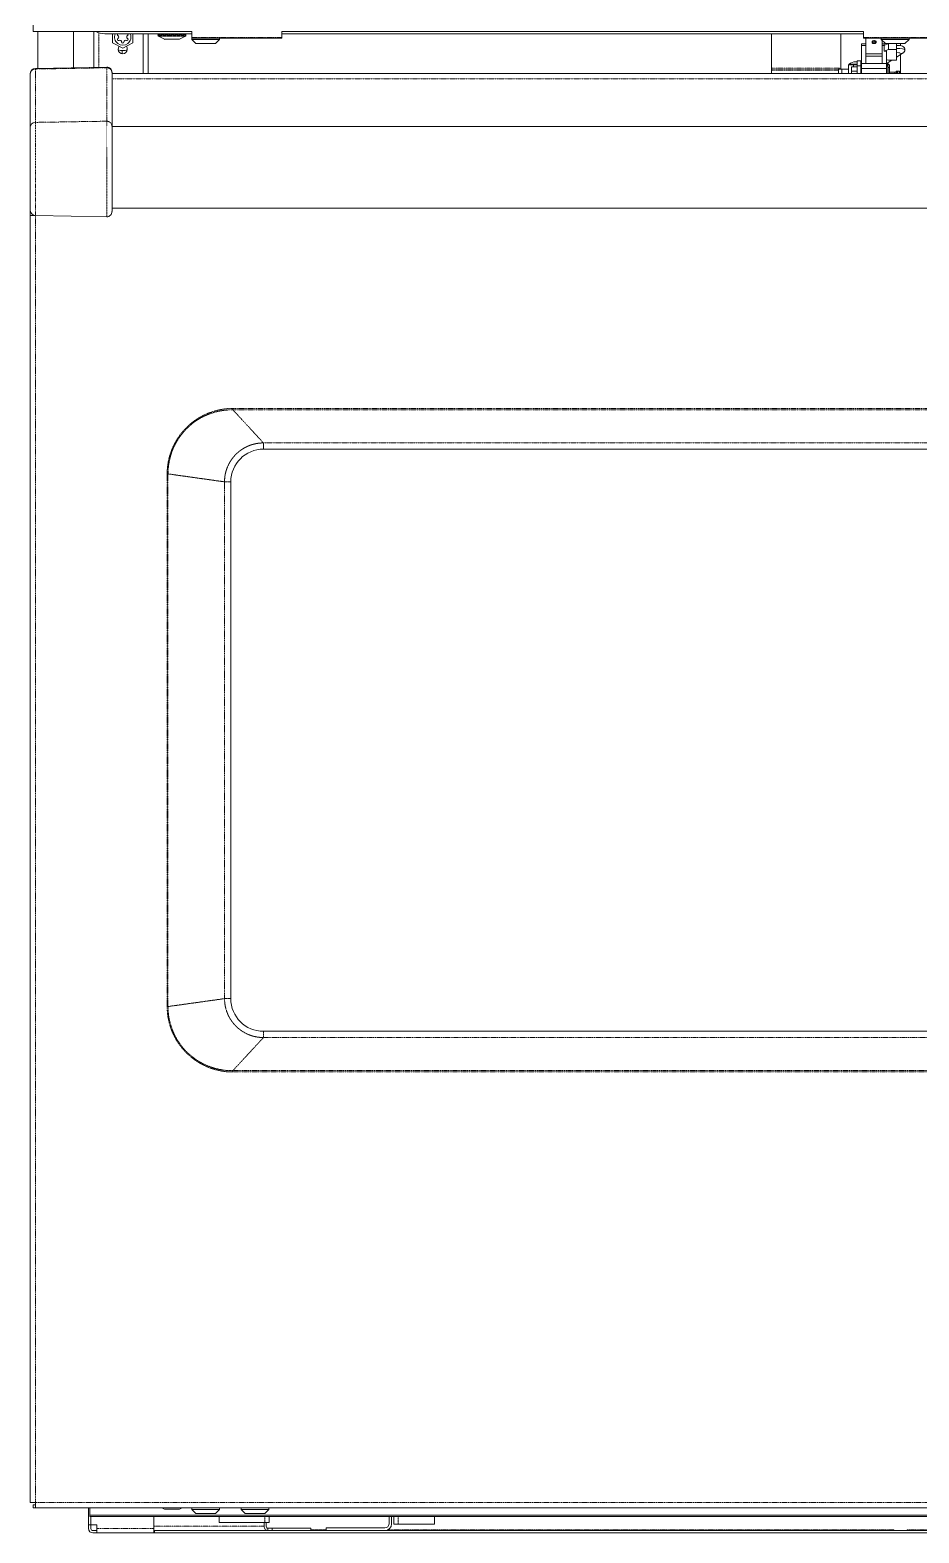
# Model space of a CAD drawing. Header units: millimetres. Extents: x 60499 to 556746, y 248297 to 497145.
# Drawn here: x 245578 to 257000, y 422627 to 441948 of the extents above; entities that cross this region are included whole.
import ezdxf

# ---------------------------------------------------------------- set-up
doc = ezdxf.new("R2010")
doc.units = ezdxf.units.MM
doc.linetypes.add('PHANTOM', pattern=[20, 10, -2, 2, -2, 2, -2])

msp = doc.modelspace()

# ---------------------------------------------------------------- linework, layer by layer
at = {"color": 7, "lineweight": 13, "ltscale": 0.002397}
msp.add_line((245618, 441930), (245618, 442011), dxfattribs=at)
at = {"color": 7, "lineweight": 13, "ltscale": 0.03937}
for p, q in [((245618, 441930), (247657, 441930)), ((247657, 441900), (246539, 441900)), ((248812, 441930), (256287, 441930)), ((256287, 441900), (248812, 441900)), ((247657, 441845), (248812, 441845)), ((256287, 441845), (257126, 441845)), ((245581, 440699), (245581, 441385)), ((246563, 441472), (245646, 441455)), ((246631, 441401), (246631, 440714)), ((266782, 441388), (246631, 441388)), ((245581, 440699), (245581, 439630)), ((246631, 439614), (246631, 440714)), ((266782, 440708), (246631, 440708)), ((245578, 439565), (245578, 423018)), ((245646, 439564), (246563, 439548)), ((266782, 439658), (246631, 439658)), ((248577, 436560), (264836, 436560)), ((248157, 429496), (248157, 436140)), ((264836, 429076), (248577, 429076)), ((267766, 422949), (245647, 422949)), ((267066, 422857), (246347, 422857)), ((267066, 422840), (246347, 422840)), ((246435, 422627), (247169, 422627)), ((247169, 422657), (248635, 422657)), ((266221, 422657), (247178, 422657)), ((266221, 422627), (247178, 422627)), ((250135, 422691), (249384, 422691)), ((250135, 422657), (249384, 422657))]:
    msp.add_line(p, q, dxfattribs=at)
at = {"color": 7, "lineweight": 13, "ltscale": 0.014116}
msp.add_line((245677, 441456), (245677, 441930), dxfattribs=at)
at = {"color": 7, "lineweight": 13, "ltscale": 0.013878}
msp.add_line((246134, 441464), (246134, 441930), dxfattribs=at)
at = {"color": 7, "lineweight": 13, "ltscale": 0.01374}
msp.add_line((246399, 441930), (246399, 441469), dxfattribs=at)
at = {"color": 7, "linetype": 'PHANTOM', "lineweight": 13, "ltscale": 0.013195}
msp.add_line((246462, 441913), (246462, 441470), dxfattribs=at)
at = {"color": 7, "lineweight": 13, "ltscale": 0.003477}
for p, q in [((246638, 441900), (246638, 441783)), ((246900, 441783), (246900, 441900))]:
    msp.add_line(p, q, dxfattribs=at)
at = {"color": 7, "lineweight": 13, "ltscale": 0.015257}
for p, q in [((247032, 441388), (247032, 441900)), ((247096, 441900), (247096, 441388)), ((255105, 441900), (255105, 441388))]:
    msp.add_line(p, q, dxfattribs=at)
at = {"color": 7, "linetype": 'PHANTOM', "lineweight": 13, "ltscale": 0.005313}
msp.add_line((247222, 441892), (247401, 441892), dxfattribs=at)
at = {"color": 7, "lineweight": 13, "ltscale": 0.00047}
for p, q in [((247222, 441876), (247222, 441892)), ((247579, 441876), (247579, 441892)), ((256593, 441400), (256593, 441416))]:
    msp.add_line(p, q, dxfattribs=at)
at = {"color": 7, "linetype": 'PHANTOM', "lineweight": 13, "ltscale": 0.005282}
msp.add_line((247400, 441876), (247222, 441876), dxfattribs=at)
at = {"color": 7, "linetype": 'PHANTOM', "lineweight": 13, "ltscale": 3.1e-05}
msp.add_line((247401, 441876), (247400, 441876), dxfattribs=at)
at = {"color": 7, "linetype": 'PHANTOM', "lineweight": 13, "ltscale": 2.8e-05}
msp.add_line((247401, 441892), (247401, 441892), dxfattribs=at)
at = {"color": 7, "linetype": 'PHANTOM', "lineweight": 13, "ltscale": 0.005284}
msp.add_line((247401, 441892), (247579, 441892), dxfattribs=at)
at = {"color": 7, "linetype": 'PHANTOM', "lineweight": 13, "ltscale": 0.005312}
msp.add_line((247579, 441876), (247401, 441876), dxfattribs=at)
at = {"color": 7, "lineweight": 13, "ltscale": 0.002338}
for p, q in [((247657, 441930), (247657, 441852)), ((248812, 441852), (248812, 441930)), ((256287, 441930), (256287, 441852))]:
    msp.add_line(p, q, dxfattribs=at)
at = {"color": 7, "lineweight": 13, "ltscale": 0.013578}
msp.add_line((255998, 441900), (255998, 441444), dxfattribs=at)
at = {"color": 7, "lineweight": 13, "ltscale": 0.004405}
for p, q in [((246638, 441783), (246769, 441715)), ((246769, 441715), (246900, 441783))]:
    msp.add_line(p, q, dxfattribs=at)
at = {"color": 7, "lineweight": 13, "ltscale": 0.001158}
msp.add_line((246760, 441684), (246760, 441645), dxfattribs=at)
at = {"color": 7, "linetype": 'PHANTOM', "lineweight": 13, "ltscale": 0.005145}
msp.add_line((247400, 441868), (247227, 441868), dxfattribs=at)
at = {"color": 7, "lineweight": 13, "ltscale": 0.002582}
for p, q in [((247304, 441830), (247227, 441868)), ((247497, 441830), (247574, 441868))]:
    msp.add_line(p, q, dxfattribs=at)
at = {"color": 7, "linetype": 'PHANTOM', "lineweight": 13, "ltscale": 0.002865}
for p, q in [((247304, 441830), (247401, 441830)), ((247304, 422932), (247401, 422932))]:
    msp.add_line(p, q, dxfattribs=at)
at = {"color": 7, "lineweight": 13, "ltscale": 0.002753}
for p, q in [((247308, 441829), (247401, 441829)), ((247308, 422931), (247401, 422931))]:
    msp.add_line(p, q, dxfattribs=at)
at = {"color": 7, "linetype": 'PHANTOM', "lineweight": 13, "ltscale": 3e-05}
msp.add_line((247401, 441868), (247400, 441868), dxfattribs=at)
at = {"color": 7, "linetype": 'PHANTOM', "lineweight": 13, "ltscale": 0.005174}
msp.add_line((247574, 441868), (247401, 441868), dxfattribs=at)
at = {"color": 7, "linetype": 'PHANTOM', "lineweight": 13, "ltscale": 2.1e-05}
for p, q in [((247401, 441830), (247401, 441830)), ((247401, 422932), (247401, 422932))]:
    msp.add_line(p, q, dxfattribs=at)
at = {"color": 7, "linetype": 'PHANTOM', "lineweight": 13, "ltscale": 0.002845}
for p, q in [((247401, 441830), (247497, 441830)), ((247401, 422932), (247497, 422932))]:
    msp.add_line(p, q, dxfattribs=at)
at = {"color": 7, "lineweight": 13, "ltscale": 2e-05}
for p, q in [((247401, 441829), (247401, 441829)), ((256593, 441509), (256593, 441509)), ((247401, 422931), (247401, 422931))]:
    msp.add_line(p, q, dxfattribs=at)
at = {"color": 7, "lineweight": 13, "ltscale": 0.002734}
for p, q in [((247401, 441829), (247493, 441829)), ((247401, 422931), (247493, 422931))]:
    msp.add_line(p, q, dxfattribs=at)
at = {"color": 7, "lineweight": 13, "ltscale": 4.7e-05}
msp.add_line((247656, 441847), (247657, 441847), dxfattribs=at)
at = {"color": 7, "lineweight": 13, "ltscale": 0.00055}
for p, q in [((247656, 441847), (247656, 441828)), ((247656, 422949), (247656, 422930)), ((248013, 422949), (248013, 422930)), ((248291, 422930), (248291, 422949)), ((248648, 422930), (248648, 422949))]:
    msp.add_line(p, q, dxfattribs=at)
at = {"color": 7, "lineweight": 13, "ltscale": 0.010625}
for p, q in [((248013, 441828), (247656, 441828)), ((256874, 441828), (256517, 441828)), ((247656, 422930), (248013, 422930))]:
    msp.add_line(p, q, dxfattribs=at)
at = {"color": 7, "lineweight": 13, "ltscale": 0.002227}
for p, q in [((247709, 441775), (247656, 441828)), ((247960, 441775), (248013, 441828)), ((256570, 441775), (256517, 441828)), ((256552, 441751), (256552, 441676)), ((256552, 441751), (256552, 441676)), ((256609, 441699), (256609, 441774)), ((256609, 441699), (256609, 441774)), ((256711, 441774), (256711, 441699)), ((256711, 441774), (256711, 441699)), ((256821, 441775), (256874, 441828)), ((256711, 441559), (256711, 441634)), ((247709, 422878), (247656, 422930)), ((247960, 422878), (248013, 422930)), ((248344, 422878), (248291, 422930)), ((248595, 422878), (248648, 422930))]:
    msp.add_line(p, q, dxfattribs=at)
at = {"color": 7, "lineweight": 13, "ltscale": 0.000192}
for p, q in [((247657, 441845), (247657, 441852)), ((248812, 441852), (248812, 441845)), ((256287, 441845), (256287, 441852))]:
    msp.add_line(p, q, dxfattribs=at)
at = {"color": 7, "linetype": 'PHANTOM', "lineweight": 13, "ltscale": 0.03937}
for p, q in [((247657, 441852), (248812, 441852)), ((256287, 441852), (257126, 441852)), ((246563, 441463), (245646, 441447)), ((245646, 440761), (245646, 441447)), ((246563, 441463), (246563, 440776)), ((266782, 441319), (246631, 441319)), ((255105, 441460), (255998, 441460)), ((255105, 441437), (255968, 441437)), ((255105, 441433), (255968, 441433)), ((245646, 440761), (246563, 440776)), ((245647, 439564), (245647, 423018)), ((248185, 437083), (265228, 437083)), ((248185, 437065), (265228, 437065)), ((248577, 436640), (264836, 436640)), ((248577, 436640), (264836, 436640)), ((247340, 429394), (247340, 436242)), ((248077, 436140), (247350, 436242)), ((247350, 429394), (247350, 436242)), ((248077, 429496), (248077, 436140)), ((248077, 429496), (248077, 436140)), ((248077, 429496), (247350, 429394)), ((264836, 428996), (248577, 428996)), ((264836, 428996), (248577, 428996)), ((265228, 428571), (248185, 428571)), ((265228, 428553), (248185, 428553)), ((267766, 423018), (245647, 423018)), ((246435, 422683), (247169, 422683)), ((247169, 422713), (248587, 422713)), ((256683, 422665), (250171, 422665)), ((258418, 422665), (256843, 422665))]:
    msp.add_line(p, q, dxfattribs=at)
at = {"color": 7, "lineweight": 13, "ltscale": 0.007475}
for p, q in [((247960, 441775), (247709, 441775)), ((256821, 441775), (256570, 441775)), ((247709, 422878), (247960, 422878))]:
    msp.add_line(p, q, dxfattribs=at)
at = {"color": 7, "lineweight": 13, "ltscale": 0.000511}
for p, q in [((248013, 441845), (248013, 441828)), ((256517, 441845), (256517, 441828)), ((256874, 441845), (256874, 441828))]:
    msp.add_line(p, q, dxfattribs=at)
at = {"color": 7, "lineweight": 13, "ltscale": 0.000576}
for p, q in [((256261, 441770), (256261, 441751)), ((256552, 441751), (256552, 441770)), ((256552, 441770), (256552, 441751))]:
    msp.add_line(p, q, dxfattribs=at)
at = {"color": 7, "lineweight": 13, "ltscale": 0.001722}
for p, q in [((256261, 441770), (256319, 441770)), ((256261, 441751), (256319, 441751)), ((256261, 441751), (256319, 441751))]:
    msp.add_line(p, q, dxfattribs=at)
at = {"color": 7, "lineweight": 13, "ltscale": 3.8e-05}
for p, q in [((256261, 441770), (256261, 441769)), ((256095, 441500), (256094, 441500)), ((256206, 441551), (256206, 441552)), ((256255, 441551), (256255, 441552)), ((256264, 441518), (256264, 441519)), ((256584, 441518), (256584, 441519)), ((256620, 441500), (256618, 441500))]:
    msp.add_line(p, q, dxfattribs=at)
at = {"color": 7, "lineweight": 13, "ltscale": 0.000112}
for p, q in [((256261, 441769), (256261, 441765)), ((256099, 441500), (256095, 441500)), ((256206, 441547), (256206, 441551)), ((256255, 441547), (256255, 441551)), ((256264, 441514), (256264, 441518)), ((256584, 441514), (256584, 441518)), ((256618, 441500), (256615, 441500))]:
    msp.add_line(p, q, dxfattribs=at)
at = {"color": 7, "lineweight": 13, "ltscale": 0.000182}
for p, q in [((256261, 441765), (256261, 441759)), ((256105, 441500), (256099, 441500)), ((256206, 441541), (256206, 441547)), ((256255, 441541), (256255, 441547)), ((256264, 441508), (256264, 441514)), ((256584, 441508), (256584, 441514)), ((256615, 441500), (256608, 441500))]:
    msp.add_line(p, q, dxfattribs=at)
at = {"color": 7, "lineweight": 13, "ltscale": 0.000245}
for p, q in [((256261, 441759), (256261, 441751)), ((256113, 441500), (256105, 441500)), ((256206, 441533), (256206, 441541)), ((256255, 441533), (256255, 441541)), ((256264, 441500), (256264, 441508)), ((256584, 441500), (256584, 441508)), ((256608, 441500), (256600, 441500))]:
    msp.add_line(p, q, dxfattribs=at)
at = {"color": 7, "lineweight": 13, "ltscale": 0.007086}
for p, q in [((256261, 441513), (256261, 441751)), ((256261, 441751), (256261, 441513))]:
    msp.add_line(p, q, dxfattribs=at)
at = {"color": 7, "lineweight": 13, "ltscale": 0.006083}
msp.add_line((256319, 441641), (256319, 441845), dxfattribs=at)
msp.add_line((256319, 441641), (256319, 441845), dxfattribs=at)
at = {"color": 7, "lineweight": 13, "ltscale": 0.000557}
for p, q in [((256424, 441812), (256424, 441793)), ((256424, 441793), (256424, 441812))]:
    msp.add_line(p, q, dxfattribs=at)
at = {"color": 7, "lineweight": 13, "ltscale": 0.005221}
msp.add_line((256529, 441816), (256529, 441641), dxfattribs=at)
msp.add_line((256529, 441816), (256529, 441641), dxfattribs=at)
at = {"color": 7, "lineweight": 13, "ltscale": 0.005778}
msp.add_line((256529, 441622), (256529, 441816), dxfattribs=at)
at = {"color": 7, "lineweight": 13, "ltscale": 0.000689}
for p, q in [((256529, 441770), (256552, 441770)), ((256529, 441751), (256552, 441751)), ((256529, 441751), (256552, 441751))]:
    msp.add_line(p, q, dxfattribs=at)
at = {"color": 7, "lineweight": 13, "ltscale": 0.000506}
msp.add_line((256552, 441770), (256567, 441778), dxfattribs=at)
at = {"color": 7, "lineweight": 13, "ltscale": 0.001841}
for p, q in [((256609, 441774), (256552, 441751)), ((256552, 441751), (256609, 441774)), ((256552, 441676), (256609, 441699)), ((256552, 441676), (256609, 441699))]:
    msp.add_line(p, q, dxfattribs=at)
at = {"color": 7, "lineweight": 13, "ltscale": 3.6e-05}
for p, q in [((256609, 441775), (256609, 441774)), ((256609, 441774), (256609, 441775)), ((256711, 441774), (256711, 441775)), ((256711, 441775), (256711, 441774))]:
    msp.add_line(p, q, dxfattribs=at)
at = {"color": 7, "lineweight": 13, "ltscale": 0.00302}
for p, q in [((256609, 441774), (256711, 441774)), ((256609, 441774), (256711, 441774)), ((256609, 441699), (256711, 441699)), ((256711, 441699), (256609, 441699)), ((256711, 441559), (256609, 441559)), ((256609, 441559), (256711, 441559))]:
    msp.add_line(p, q, dxfattribs=at)
at = {"color": 7, "lineweight": 13, "ltscale": 3.7e-05}
msp.add_line((256711, 441775), (256711, 441774), dxfattribs=at)
at = {"color": 7, "lineweight": 13, "ltscale": 0.00071}
for p, q in [((256711, 441774), (256711, 441750)), ((256711, 441658), (256711, 441634))]:
    msp.add_line(p, q, dxfattribs=at)
at = {"color": 7, "lineweight": 13, "ltscale": 0.004176}
msp.add_line((256711, 441699), (256711, 441559), dxfattribs=at)
msp.add_line((256711, 441699), (256711, 441559), dxfattribs=at)
at = {"color": 7, "lineweight": 13, "ltscale": 0.000844}
msp.add_line((256762, 441747), (256762, 441775), dxfattribs=at)
at = {"color": 7, "lineweight": 13, "ltscale": 0.000196}
for p, q in [((256094, 441500), (256101, 441500)), ((256584, 441519), (256584, 441513))]:
    msp.add_line(p, q, dxfattribs=at)
at = {"color": 7, "lineweight": 13, "ltscale": 0.001968}
for p, q in [((256160, 441500), (256094, 441500)), ((256264, 441519), (256264, 441453)), ((256584, 441453), (256584, 441519))]:
    msp.add_line(p, q, dxfattribs=at)
at = {"color": 7, "lineweight": 13, "ltscale": 0.003335}
for p, q in [((256094, 441500), (256094, 441388)), ((256094, 441500), (256094, 441388)), ((256620, 441388), (256620, 441500)), ((256620, 441388), (256620, 441500))]:
    msp.add_line(p, q, dxfattribs=at)
at = {"color": 7, "lineweight": 13, "ltscale": 1e-06}
for p, q in [((256094, 441500), (256094, 441500)), ((256584, 441519), (256584, 441519)), ((256620, 441500), (256620, 441500)), ((256620, 441500), (256620, 441500))]:
    msp.add_line(p, q, dxfattribs=at)
at = {"color": 7, "lineweight": 13, "ltscale": 0.001772}
for p, q in [((256160, 441508), (256101, 441508)), ((256101, 441500), (256160, 441500)), ((256255, 441513), (256255, 441453)), ((256584, 441513), (256584, 441453)), ((256593, 441453), (256593, 441513))]:
    msp.add_line(p, q, dxfattribs=at)
at = {"color": 7, "lineweight": 13, "ltscale": 0.000246}
for p, q in [((256101, 441508), (256101, 441500)), ((256101, 441500), (256101, 441508)), ((256160, 441508), (256160, 441500)), ((256160, 441500), (256160, 441508)), ((256264, 441513), (256255, 441513)), ((256255, 441513), (256264, 441513)), ((256584, 441513), (256593, 441513)), ((256593, 441513), (256584, 441513)), ((256613, 441500), (256613, 441508)), ((256613, 441508), (256613, 441500)), ((256613, 441508), (256613, 441500)), ((256264, 441453), (256255, 441453)), ((256255, 441453), (256264, 441453)), ((256584, 441453), (256593, 441453)), ((256593, 441453), (256584, 441453))]:
    msp.add_line(p, q, dxfattribs=at)
at = {"color": 7, "lineweight": 13, "ltscale": 9.8e-05}
for p, q in [((256101, 441508), (256104, 441508)), ((256593, 441513), (256593, 441509))]:
    msp.add_line(p, q, dxfattribs=at)
at = {"color": 7, "lineweight": 13, "ltscale": 3.4e-05}
for p, q in [((256101, 441508), (256102, 441508)), ((256255, 441513), (256255, 441511)), ((256593, 441513), (256593, 441511))]:
    msp.add_line(p, q, dxfattribs=at)
at = {"color": 7, "lineweight": 13, "ltscale": 0.000101}
for p, q in [((256102, 441508), (256105, 441508)), ((256255, 441511), (256255, 441508)), ((256593, 441511), (256593, 441508))]:
    msp.add_line(p, q, dxfattribs=at)
at = {"color": 7, "lineweight": 13, "ltscale": 0.003037}
msp.add_line((256104, 441508), (256206, 441508), dxfattribs=at)
at = {"color": 7, "lineweight": 13, "ltscale": 6e-05}
msp.add_line((256104, 441508), (256106, 441508), dxfattribs=at)
at = {"color": 7, "lineweight": 13, "ltscale": 0.000164}
for p, q in [((256105, 441508), (256111, 441508)), ((256255, 441508), (256255, 441503)), ((256593, 441508), (256593, 441503))]:
    msp.add_line(p, q, dxfattribs=at)
at = {"color": 7, "lineweight": 13, "ltscale": 0.000153}
msp.add_line((256106, 441508), (256111, 441508), dxfattribs=at)
at = {"color": 7, "lineweight": 13, "ltscale": 0.00022}
for p, q in [((256111, 441508), (256118, 441508)), ((256255, 441503), (256255, 441495)), ((256593, 441503), (256593, 441495))]:
    msp.add_line(p, q, dxfattribs=at)
at = {"color": 7, "lineweight": 13, "ltscale": 0.000239}
msp.add_line((256111, 441508), (256119, 441508), dxfattribs=at)
at = {"color": 7, "lineweight": 13, "ltscale": 0.000298}
for p, q in [((256123, 441500), (256113, 441500)), ((256206, 441523), (256206, 441533)), ((256255, 441523), (256255, 441533)), ((256264, 441490), (256264, 441500)), ((256584, 441490), (256584, 441500))]:
    msp.add_line(p, q, dxfattribs=at)
at = {"color": 7, "lineweight": 13, "ltscale": 0.000268}
for p, q in [((256118, 441508), (256127, 441508)), ((256255, 441495), (256255, 441486)), ((256593, 441495), (256593, 441486))]:
    msp.add_line(p, q, dxfattribs=at)
at = {"color": 7, "lineweight": 13, "ltscale": 0.000316}
msp.add_line((256119, 441508), (256130, 441508), dxfattribs=at)
at = {"color": 7, "lineweight": 13, "ltscale": 0.00034}
for p, q in [((256135, 441500), (256123, 441500)), ((256206, 441511), (256206, 441523)), ((256255, 441511), (256255, 441523)), ((256264, 441478), (256264, 441490)), ((256584, 441478), (256584, 441490))]:
    msp.add_line(p, q, dxfattribs=at)
at = {"color": 7, "lineweight": 13, "ltscale": 0.000306}
for p, q in [((256127, 441508), (256137, 441508)), ((256255, 441486), (256255, 441476)), ((256593, 441486), (256593, 441476))]:
    msp.add_line(p, q, dxfattribs=at)
at = {"color": 7, "lineweight": 13, "ltscale": 0.000381}
for p, q in [((256130, 441508), (256142, 441508)), ((256593, 441388), (256593, 441400))]:
    msp.add_line(p, q, dxfattribs=at)
at = {"color": 7, "lineweight": 13, "ltscale": 0.000369}
for p, q in [((256147, 441500), (256135, 441500)), ((256206, 441499), (256206, 441511)), ((256255, 441499), (256255, 441511)), ((256264, 441466), (256264, 441478)), ((256584, 441466), (256584, 441478))]:
    msp.add_line(p, q, dxfattribs=at)
at = {"color": 7, "lineweight": 13, "ltscale": 0.000332}
for p, q in [((256137, 441508), (256148, 441508)), ((256255, 441476), (256255, 441465)), ((256593, 441476), (256593, 441465))]:
    msp.add_line(p, q, dxfattribs=at)
at = {"color": 7, "lineweight": 13, "ltscale": 0.000431}
msp.add_line((256142, 441508), (256157, 441508), dxfattribs=at)
at = {"color": 7, "lineweight": 13, "ltscale": 0.000384}
for p, q in [((256160, 441500), (256147, 441500)), ((256206, 441486), (256206, 441499)), ((256255, 441486), (256255, 441499)), ((256264, 441453), (256264, 441466)), ((256584, 441453), (256584, 441466))]:
    msp.add_line(p, q, dxfattribs=at)
at = {"color": 7, "lineweight": 13, "ltscale": 0.000346}
for p, q in [((256148, 441508), (256160, 441508)), ((256255, 441465), (256255, 441453)), ((256593, 441465), (256593, 441453))]:
    msp.add_line(p, q, dxfattribs=at)
at = {"color": 7, "lineweight": 13, "ltscale": 0.000465}
msp.add_line((256157, 441508), (256173, 441508), dxfattribs=at)
at = {"color": 7, "lineweight": 13, "ltscale": 0.001362}
for p, q in [((256206, 441508), (256160, 441508)), ((256160, 441508), (256206, 441508)), ((256206, 441500), (256160, 441500)), ((256160, 441500), (256206, 441500)), ((256160, 441500), (256206, 441500))]:
    msp.add_line(p, q, dxfattribs=at)
at = {"color": 7, "lineweight": 13, "ltscale": 0.000748}
for p, q in [((256160, 441475), (256160, 441500)), ((256160, 441500), (256160, 441475))]:
    msp.add_line(p, q, dxfattribs=at)
at = {"color": 7, "lineweight": 13, "ltscale": 0.000481}
msp.add_line((256173, 441508), (256189, 441508), dxfattribs=at)
at = {"color": 7, "lineweight": 13, "ltscale": 0.000479}
msp.add_line((256189, 441508), (256205, 441508), dxfattribs=at)
at = {"color": 7, "lineweight": 13, "ltscale": 3e-05}
msp.add_line((256205, 441508), (256206, 441508), dxfattribs=at)
at = {"color": 7, "lineweight": 13, "ltscale": 0.001476}
for p, q in [((256255, 441552), (256206, 441552)), ((256255, 441552), (256206, 441552)), ((256206, 441552), (256255, 441552)), ((256206, 441486), (256255, 441486)), ((256255, 441486), (256206, 441486))]:
    msp.add_line(p, q, dxfattribs=at)
at = {"color": 7, "lineweight": 13, "ltscale": 0.001969}
for p, q in [((256206, 441552), (256206, 441486)), ((256255, 441486), (256255, 441552))]:
    msp.add_line(p, q, dxfattribs=at)
at = {"color": 7, "lineweight": 13, "ltscale": 0.00118}
msp.add_line((256255, 441552), (256255, 441513), dxfattribs=at)
at = {"color": 7, "lineweight": 13, "ltscale": 0.00014}
msp.add_line((256255, 441516), (256259, 441512), dxfattribs=at)
at = {"color": 7, "lineweight": 13, "ltscale": 0.000136}
msp.add_line((256259, 441513), (256255, 441516), dxfattribs=at)
at = {"color": 7, "lineweight": 13, "ltscale": 0.009547}
for p, q in [((256584, 441519), (256264, 441519)), ((256584, 441519), (256264, 441519)), ((256264, 441453), (256584, 441453)), ((256584, 441453), (256264, 441453))]:
    msp.add_line(p, q, dxfattribs=at)
at = {"color": 7, "lineweight": 13, "ltscale": 0.00625}
for p, q in [((256529, 441641), (256319, 441641)), ((256529, 441641), (256319, 441641)), ((256319, 441613), (256529, 441613)), ((256529, 441613), (256319, 441613))]:
    msp.add_line(p, q, dxfattribs=at)
at = {"color": 7, "lineweight": 13, "ltscale": 0.000835}
for p, q in [((256319, 441641), (256319, 441613)), ((256529, 441613), (256529, 441641))]:
    msp.add_line(p, q, dxfattribs=at)
at = {"color": 7, "lineweight": 13, "ltscale": 0.000383}
for p, q in [((256319, 441628), (256319, 441641)), ((256529, 441641), (256529, 441628)), ((255980, 441444), (255993, 441444))]:
    msp.add_line(p, q, dxfattribs=at)
at = {"color": 7, "lineweight": 13, "ltscale": 0.000452}
for p, q in [((256319, 441613), (256319, 441628)), ((256529, 441628), (256529, 441613)), ((255993, 441444), (256008, 441444))]:
    msp.add_line(p, q, dxfattribs=at)
at = {"color": 7, "lineweight": 13, "ltscale": 0.00279}
for p, q in [((256319, 441519), (256319, 441613)), ((256319, 441519), (256319, 441613)), ((256529, 441613), (256529, 441519)), ((256529, 441519), (256529, 441613)), ((256529, 441613), (256529, 441519))]:
    msp.add_line(p, q, dxfattribs=at)
at = {"color": 7, "lineweight": 13, "ltscale": 0.000278}
msp.add_line((256529, 441613), (256529, 441622), dxfattribs=at)
at = {"color": 7, "lineweight": 13, "ltscale": 0.000984}
for p, q in [((256585, 441676), (256552, 441676)), ((256552, 441676), (256585, 441676))]:
    msp.add_line(p, q, dxfattribs=at)
at = {"color": 7, "lineweight": 13, "ltscale": 0.003271}
msp.add_line((256585, 441566), (256585, 441676), dxfattribs=at)
at = {"color": 7, "lineweight": 13, "ltscale": 0.004859}
for p, q in [((256585, 441513), (256585, 441676)), ((256585, 441676), (256585, 441513))]:
    msp.add_line(p, q, dxfattribs=at)
at = {"color": 7, "lineweight": 13, "ltscale": 0.000209}
for p, q in [((256592, 441566), (256585, 441566)), ((256585, 441566), (256592, 441566))]:
    msp.add_line(p, q, dxfattribs=at)
at = {"color": 7, "lineweight": 13, "ltscale": 0.000139}
msp.add_line((256585, 441561), (256585, 441566), dxfattribs=at)
at = {"color": 7, "lineweight": 13, "ltscale": 0.001449}
msp.add_line((256585, 441513), (256585, 441561), dxfattribs=at)
at = {"color": 7, "lineweight": 13, "ltscale": 0.000552}
for p, q in [((256592, 441566), (256609, 441559)), ((256609, 441559), (256592, 441566))]:
    msp.add_line(p, q, dxfattribs=at)
at = {"color": 7, "lineweight": 13, "ltscale": 0.002058}
msp.add_line((256651, 441559), (256593, 441521), dxfattribs=at)
at = {"color": 7, "lineweight": 13, "ltscale": 0.003601}
msp.add_line((256593, 441509), (256593, 441388), dxfattribs=at)
at = {"color": 7, "lineweight": 13, "ltscale": 0.000107}
msp.add_line((256593, 441505), (256593, 441509), dxfattribs=at)
at = {"color": 7, "lineweight": 13, "ltscale": 1.9e-05}
msp.add_line((256593, 441509), (256593, 441509), dxfattribs=at)
at = {"color": 7, "lineweight": 13, "ltscale": 0.000585}
msp.add_line((256613, 441508), (256593, 441508), dxfattribs=at)
msp.add_line((256613, 441508), (256593, 441508), dxfattribs=at)
at = {"color": 7, "lineweight": 13, "ltscale": 0.000485}
msp.add_line((256593, 441508), (256610, 441508), dxfattribs=at)
at = {"color": 7, "lineweight": 13, "ltscale": 4.5e-05}
msp.add_line((256593, 441508), (256595, 441508), dxfattribs=at)
at = {"color": 7, "lineweight": 13, "ltscale": 0.000197}
for p, q in [((256593, 441498), (256593, 441505)), ((256613, 441500), (256620, 441500))]:
    msp.add_line(p, q, dxfattribs=at)
at = {"color": 7, "lineweight": 13, "ltscale": 0.000279}
msp.add_line((256593, 441489), (256593, 441498), dxfattribs=at)
at = {"color": 7, "lineweight": 13, "ltscale": 0.00035}
msp.add_line((256593, 441477), (256593, 441489), dxfattribs=at)
at = {"color": 7, "lineweight": 13, "ltscale": 0.000235}
msp.add_line((256595, 441508), (256603, 441508), dxfattribs=at)
at = {"color": 7, "lineweight": 13, "ltscale": 7.8e-05}
msp.add_line((256600, 441500), (256598, 441500), dxfattribs=at)
at = {"color": 7, "lineweight": 13, "ltscale": 0.000658}
msp.add_line((256620, 441500), (256598, 441500), dxfattribs=at)
at = {"color": 7, "lineweight": 13, "ltscale": 0.000455}
msp.add_line((256598, 441500), (256613, 441500), dxfattribs=at)
at = {"color": 7, "lineweight": 13, "ltscale": 0.000148}
msp.add_line((256603, 441508), (256608, 441508), dxfattribs=at)
at = {"color": 7, "lineweight": 13, "ltscale": 5.6e-05}
msp.add_line((256608, 441508), (256610, 441508), dxfattribs=at)
at = {"color": 7, "lineweight": 13, "ltscale": 0.0001}
msp.add_line((256610, 441508), (256613, 441508), dxfattribs=at)
at = {"color": 7, "lineweight": 13, "ltscale": 0.002756}
msp.add_line((256620, 441500), (256620, 441407), dxfattribs=at)
at = {"color": 7, "lineweight": 13, "ltscale": 0.003086}
msp.add_line((256798, 441654), (256711, 441598), dxfattribs=at)
at = {"color": 7, "lineweight": 13, "ltscale": 0.007241}
msp.add_line((256762, 441388), (256762, 441631), dxfattribs=at)
at = {"color": 7, "lineweight": 13, "ltscale": 0.000135}
msp.add_line((245581, 441385), (245581, 441389), dxfattribs=at)
at = {"color": 7, "linetype": 'PHANTOM', "lineweight": 13, "ltscale": 0.000266}
for p, q in [((245646, 441447), (245646, 441455)), ((246563, 441472), (246563, 441463))]:
    msp.add_line(p, q, dxfattribs=at)
at = {"color": 7, "lineweight": 13, "ltscale": 0.000134}
msp.add_line((246631, 441405), (246631, 441401), dxfattribs=at)
at = {"color": 7, "lineweight": 13, "ltscale": 0.001181}
msp.add_line((256008, 441444), (255968, 441444), dxfattribs=at)
at = {"color": 7, "lineweight": 13, "ltscale": 0.001679}
for p, q in [((255968, 441444), (255968, 441388)), ((255968, 441444), (255968, 441388)), ((256008, 441388), (256008, 441444)), ((256008, 441444), (256008, 441388))]:
    msp.add_line(p, q, dxfattribs=at)
at = {"color": 7, "lineweight": 13, "ltscale": 9e-05}
msp.add_line((255968, 441444), (255971, 441444), dxfattribs=at)
at = {"color": 7, "lineweight": 13, "ltscale": 0.000787}
msp.add_line((255968, 441444), (255995, 441444), dxfattribs=at)
at = {"color": 7, "lineweight": 13, "ltscale": 0.000256}
msp.add_line((255971, 441444), (255980, 441444), dxfattribs=at)
at = {"color": 7, "lineweight": 13, "ltscale": 0.000394}
msp.add_line((256008, 441444), (255995, 441444), dxfattribs=at)
at = {"color": 7, "lineweight": 13, "ltscale": 0.002559}
for p, q in [((256008, 441444), (256094, 441444)), ((256094, 441444), (256008, 441444)), ((256008, 441444), (256094, 441444))]:
    msp.add_line(p, q, dxfattribs=at)
at = {"color": 7, "lineweight": 13, "ltscale": 1.1e-05}
msp.add_line((256135, 441474), (256135, 441475), dxfattribs=at)
at = {"color": 7, "lineweight": 13, "ltscale": 0.001606}
msp.add_line((256135, 441475), (256135, 441421), dxfattribs=at)
at = {"color": 7, "lineweight": 13, "ltscale": 0.002097}
for p, q in [((256206, 441475), (256135, 441475)), ((256135, 441421), (256206, 441421)), ((256135, 441421), (256206, 441421))]:
    msp.add_line(p, q, dxfattribs=at)
at = {"color": 7, "lineweight": 13, "ltscale": 0.000176}
msp.add_line((256135, 441468), (256135, 441474), dxfattribs=at)
at = {"color": 7, "lineweight": 13, "ltscale": 0.000365}
msp.add_line((256135, 441456), (256135, 441468), dxfattribs=at)
at = {"color": 7, "lineweight": 13, "ltscale": 0.000498}
msp.add_line((256135, 441439), (256135, 441456), dxfattribs=at)
at = {"color": 7, "lineweight": 13, "ltscale": 0.000555}
msp.add_line((256135, 441421), (256135, 441439), dxfattribs=at)
at = {"color": 7, "lineweight": 13, "ltscale": 0.000981}
msp.add_line((256135, 441421), (256135, 441388), dxfattribs=at)
at = {"color": 7, "lineweight": 13, "ltscale": 0.000528}
msp.add_line((256135, 441403), (256135, 441421), dxfattribs=at)
at = {"color": 7, "lineweight": 13, "ltscale": 0.00042}
msp.add_line((256135, 441389), (256135, 441403), dxfattribs=at)
at = {"color": 7, "lineweight": 13, "ltscale": 3.2e-05}
msp.add_line((256135, 441388), (256135, 441389), dxfattribs=at)
at = {"color": 7, "lineweight": 13, "ltscale": 0.002932}
for p, q in [((256206, 441388), (256206, 441486)), ((256206, 441388), (256206, 441486)), ((256255, 441388), (256255, 441486)), ((256255, 441486), (256255, 441388))]:
    msp.add_line(p, q, dxfattribs=at)
at = {"color": 7, "lineweight": 13, "ltscale": 0.001948}
for p, q in [((256255, 441453), (256255, 441388)), ((256255, 441453), (256255, 441388)), ((256264, 441388), (256264, 441453)), ((256264, 441388), (256264, 441453)), ((256584, 441388), (256584, 441453)), ((256584, 441453), (256584, 441388)), ((256584, 441453), (256584, 441388)), ((256593, 441388), (256593, 441453)), ((256593, 441453), (256593, 441388))]:
    msp.add_line(p, q, dxfattribs=at)
at = {"color": 7, "lineweight": 13, "ltscale": 0.000408}
msp.add_line((256593, 441463), (256593, 441477), dxfattribs=at)
at = {"color": 7, "lineweight": 13, "ltscale": 0.000451}
msp.add_line((256593, 441448), (256593, 441463), dxfattribs=at)
at = {"color": 7, "lineweight": 13, "ltscale": 0.000475}
msp.add_line((256593, 441432), (256593, 441448), dxfattribs=at)
at = {"color": 7, "lineweight": 13, "ltscale": 0.000482}
msp.add_line((256593, 441416), (256593, 441432), dxfattribs=at)
at = {"color": 7, "lineweight": 13, "ltscale": 0.002165}
for p, q in [((256692, 441407), (256620, 441407)), ((256620, 441407), (256692, 441407)), ((256620, 441407), (256692, 441407))]:
    msp.add_line(p, q, dxfattribs=at)
at = {"color": 7, "lineweight": 13, "ltscale": 0.00058}
for p, q in [((256620, 441388), (256620, 441407)), ((256692, 441407), (256692, 441388)), ((256692, 441407), (256692, 441388)), ((256712, 441388), (256712, 441407))]:
    msp.add_line(p, q, dxfattribs=at)
at = {"color": 7, "lineweight": 13, "ltscale": 0.00059}
msp.add_line((256712, 441407), (256692, 441407), dxfattribs=at)
at = {"color": 7, "lineweight": 13, "ltscale": 0.00025}
for p, q in [((256692, 441407), (256701, 441407)), ((247178, 422657), (247169, 422657)), ((247178, 422627), (247169, 422627))]:
    msp.add_line(p, q, dxfattribs=at)
at = {"color": 7, "lineweight": 13, "ltscale": 0.000186}
msp.add_line((256701, 441407), (256707, 441407), dxfattribs=at)
at = {"color": 7, "lineweight": 13, "ltscale": 0.000106}
for p, q in [((256709, 441418), (256706, 441418)), ((256706, 441418), (256709, 441418)), ((256725, 441418), (256729, 441418)), ((256726, 441418), (256730, 441418)), ((256730, 441418), (256726, 441418)), ((256746, 441418), (256749, 441418))]:
    msp.add_line(p, q, dxfattribs=at)
at = {"color": 7, "lineweight": 13, "ltscale": 0.000315}
for p, q in [((256706, 441418), (256706, 441407)), ((256706, 441418), (256706, 441407)), ((256710, 441407), (256709, 441418)), ((256710, 441407), (256709, 441418))]:
    msp.add_line(p, q, dxfattribs=at)
at = {"color": 7, "lineweight": 13, "ltscale": 0.000587}
for p, q in [((256725, 441418), (256706, 441418)), ((256709, 441418), (256729, 441418)), ((256746, 441418), (256726, 441418)), ((256730, 441418), (256749, 441418)), ((256730, 441418), (256749, 441418))]:
    msp.add_line(p, q, dxfattribs=at)
at = {"color": 7, "lineweight": 13, "ltscale": 0.000115}
msp.add_line((256707, 441407), (256711, 441407), dxfattribs=at)
at = {"color": 7, "lineweight": 13, "ltscale": 0.000507}
msp.add_line((256709, 441418), (256726, 441418), dxfattribs=at)
at = {"color": 7, "lineweight": 13, "ltscale": 3.9e-05}
msp.add_line((256711, 441407), (256712, 441407), dxfattribs=at)
at = {"color": 7, "lineweight": 13, "ltscale": 0.000251}
msp.add_line((256725, 441396), (256724, 441388), dxfattribs=at)
at = {"color": 7, "lineweight": 13, "ltscale": 0.000895}
for p, q in [((256730, 441388), (256730, 441418)), ((256730, 441388), (256730, 441418)), ((256749, 441418), (256749, 441388)), ((256749, 441418), (256749, 441388))]:
    msp.add_line(p, q, dxfattribs=at)
at = {"color": 7, "linetype": 'PHANTOM', "lineweight": 13, "ltscale": 0.017206}
msp.add_line((245646, 440761), (245646, 440183), dxfattribs=at)
at = {"color": 7, "linetype": 'PHANTOM', "lineweight": 13, "ltscale": 0.017651}
msp.add_line((246563, 440183), (246563, 440776), dxfattribs=at)
at = {"color": 7, "linetype": 'PHANTOM', "lineweight": 13, "ltscale": 0.01843}
msp.add_line((245646, 440183), (245646, 439564), dxfattribs=at)
at = {"color": 7, "linetype": 'PHANTOM', "lineweight": 13, "ltscale": 0.018907}
msp.add_line((246563, 439548), (246563, 440183), dxfattribs=at)
at = {"color": 7, "lineweight": 13, "ltscale": 0.001635}
msp.add_line((245578, 439565), (245633, 439565), dxfattribs=at)
at = {"color": 7, "lineweight": 13, "ltscale": 0.001926}
msp.add_line((245581, 439565), (245581, 439630), dxfattribs=at)
at = {"color": 7, "lineweight": 13, "ltscale": 0.00194}
msp.add_line((245581, 439564), (245646, 439564), dxfattribs=at)
at = {"color": 7, "linetype": 'PHANTOM', "lineweight": 13, "ltscale": 0.000533}
for p, q in [((248185, 437065), (248185, 437083)), ((248185, 428571), (248185, 428553))]:
    msp.add_line(p, q, dxfattribs=at)
at = {"color": 7, "linetype": 'PHANTOM', "lineweight": 13, "ltscale": 0.017224}
for p, q in [((248577, 436640), (248185, 437065)), ((248577, 428996), (248185, 428571))]:
    msp.add_line(p, q, dxfattribs=at)
at = {"color": 7, "linetype": 'PHANTOM', "lineweight": 13, "ltscale": 0.002375}
for p, q in [((248577, 436560), (248577, 436640)), ((248157, 436140), (248077, 436140)), ((248157, 429496), (248077, 429496)), ((248577, 429076), (248577, 428996))]:
    msp.add_line(p, q, dxfattribs=at)
at = {"color": 7, "linetype": 'PHANTOM', "lineweight": 13, "ltscale": 6e-06}
for p, q in [((248577, 436640), (248577, 436640)), ((248577, 428996), (248577, 428996))]:
    msp.add_line(p, q, dxfattribs=at)
at = {"color": 7, "linetype": 'PHANTOM', "lineweight": 13, "ltscale": 3e-06}
for p, q in [((248077, 436140), (248077, 436140)), ((248077, 429496), (248077, 429496))]:
    msp.add_line(p, q, dxfattribs=at)
at = {"color": 7, "lineweight": 13, "ltscale": 0.00205}
for p, q in [((245647, 423018), (245578, 423018)), ((245647, 422949), (245647, 423018))]:
    msp.add_line(p, q, dxfattribs=at)
at = {"color": 7, "lineweight": 13, "ltscale": 0.0012}
msp.add_line((245618, 422949), (245618, 422989), dxfattribs=at)
at = {"color": 7, "lineweight": 13, "ltscale": 0.00085}
for p, q in [((245647, 422989), (245618, 422989)), ((245647, 422949), (245618, 422949))]:
    msp.add_line(p, q, dxfattribs=at)
at = {"color": 7, "lineweight": 13, "ltscale": 0.006465}
msp.add_line((246330, 422949), (246330, 422732), dxfattribs=at)
at = {"color": 7, "lineweight": 13, "ltscale": 0.002729}
msp.add_line((246347, 422949), (246347, 422857), dxfattribs=at)
at = {"color": 7, "lineweight": 13, "ltscale": 0.001128}
for p, q in [((247304, 422932), (247270, 422949)), ((247497, 422932), (247531, 422949))]:
    msp.add_line(p, q, dxfattribs=at)
at = {"color": 7, "lineweight": 13, "ltscale": 0.000515}
msp.add_line((246347, 422857), (246347, 422840), dxfattribs=at)
at = {"color": 7, "lineweight": 13, "ltscale": 0.003221}
msp.add_line((246360, 422732), (246360, 422840), dxfattribs=at)
at = {"color": 7, "lineweight": 13, "ltscale": 0.004671}
msp.add_line((247169, 422683), (247169, 422840), dxfattribs=at)
at = {"color": 7, "lineweight": 13, "ltscale": 0.002321}
for p, q in [((248009, 422840), (248009, 422762)), ((248650, 422840), (248650, 422762))]:
    msp.add_line(p, q, dxfattribs=at)
at = {"color": 7, "lineweight": 13, "ltscale": 0.017399}
msp.add_line((248009, 422762), (248594, 422762), dxfattribs=at)
at = {"color": 7, "lineweight": 13, "ltscale": 0.005313}
msp.add_line((248291, 422930), (248470, 422930), dxfattribs=at)
at = {"color": 7, "lineweight": 13, "ltscale": 0.003738}
msp.add_line((248344, 422878), (248470, 422878), dxfattribs=at)
at = {"color": 7, "lineweight": 13, "ltscale": 0.005312}
msp.add_line((248648, 422930), (248470, 422930), dxfattribs=at)
at = {"color": 7, "lineweight": 13, "ltscale": 0.003737}
msp.add_line((248595, 422878), (248470, 422878), dxfattribs=at)
at = {"color": 7, "lineweight": 13, "ltscale": 0.00145}
for p, q in [((248587, 422713), (248587, 422762)), ((248613, 422713), (248613, 422762)), ((246330, 422683), (246330, 422732)), ((246360, 422683), (246360, 422732)), ((246386, 422657), (246435, 422657)), ((246386, 422627), (246435, 422627)), ((246435, 422732), (246435, 422683))]:
    msp.add_line(p, q, dxfattribs=at)
at = {"color": 7, "linetype": 'PHANTOM', "lineweight": 13, "ltscale": 0.002321}
msp.add_line((248594, 422840), (248594, 422762), dxfattribs=at)
at = {"color": 7, "lineweight": 13, "ltscale": 0.001675}
for p, q in [((248594, 422762), (248650, 422762)), ((246435, 422627), (246435, 422683)), ((247169, 422627), (247169, 422683)), ((250252, 422741), (250309, 422741))]:
    msp.add_line(p, q, dxfattribs=at)
at = {"color": 7, "lineweight": 13, "ltscale": 0.002796}
for p, q in [((250191, 422746), (250191, 422840)), ((250224, 422746), (250224, 422840))]:
    msp.add_line(p, q, dxfattribs=at)
at = {"color": 7, "lineweight": 13, "ltscale": 0.002945}
for p, q in [((250252, 422840), (250252, 422741)), ((250777, 422741), (250777, 422840))]:
    msp.add_line(p, q, dxfattribs=at)
at = {"color": 7, "linetype": 'PHANTOM', "lineweight": 13, "ltscale": 0.002945}
msp.add_line((250309, 422840), (250309, 422741), dxfattribs=at)
at = {"color": 7, "lineweight": 13, "ltscale": 0.0009}
for p, q in [((246360, 422732), (246330, 422732)), ((247178, 422657), (247178, 422627)), ((248635, 422687), (248635, 422657)), ((248688, 422687), (248688, 422657)), ((249185, 422657), (249185, 422687))]:
    msp.add_line(p, q, dxfattribs=at)
at = {"color": 7, "lineweight": 13, "ltscale": 0.002225}
msp.add_line((246360, 422732), (246435, 422732), dxfattribs=at)
at = {"color": 7, "lineweight": 13, "ltscale": 0.001562}
for p, q in [((248688, 422687), (248635, 422687)), ((248688, 422657), (248635, 422657))]:
    msp.add_line(p, q, dxfattribs=at)
at = {"color": 7, "lineweight": 13, "ltscale": 0.014787}
for p, q in [((248688, 422687), (249185, 422687)), ((249185, 422657), (248688, 422657))]:
    msp.add_line(p, q, dxfattribs=at)
at = {"color": 7, "linetype": 'PHANTOM', "lineweight": 13, "ltscale": 0.005951}
msp.add_line((249384, 422665), (249185, 422665), dxfattribs=at)
at = {"color": 7, "lineweight": 13, "ltscale": 0.001}
msp.add_line((249384, 422657), (249384, 422691), dxfattribs=at)
at = {"color": 7, "lineweight": 13, "ltscale": 0.01395}
msp.add_line((250309, 422741), (250777, 422741), dxfattribs=at)
at = {"color": 7, "lineweight": 13, "ltscale": 0.03937}
for points in [[(256711, 441750), (256751, 441748), (256775, 441745), (256790, 441740), (256803, 441732), (256813, 441721), (256819, 441708), (256821, 441695)], [(256821, 441695), (256818, 441680), (256812, 441667), (256802, 441656), (256798, 441654)], [(256711, 441658), (256743, 441656), (256755, 441654)]]:
    msp.add_lwpolyline(points, dxfattribs=at)
at = {"color": 7, "linetype": 'PHANTOM', "lineweight": 13, "ltscale": 0.03937}
for points in [[(248185, 437083), (248120, 437081), (248056, 437074), (247992, 437061), (247930, 437044), (247869, 437023), (247810, 436996), (247753, 436966), (247699, 436931), (247647, 436892), (247599, 436849), (247554, 436803), (247513, 436754), (247476, 436701), (247443, 436646), (247414, 436588), (247390, 436529), (247370, 436468), (247355, 436405), (247349, 436367), (247344, 436329), (247340, 436271), (247340, 436242)], [(248185, 437065), (248123, 437064), (248062, 437058), (248002, 437048), (247942, 437033), (247884, 437014), (247828, 436990), (247773, 436963), (247720, 436931), (247670, 436895), (247623, 436855), (247579, 436813), (247538, 436766), (247500, 436717), (247467, 436666), (247441, 436619), (247418, 436570), (247398, 436520), (247382, 436468), (247369, 436416), (247359, 436363), (247353, 436310), (247351, 436276), (247350, 436242)], [(247340, 429394), (247342, 429330), (247349, 429266), (247362, 429203), (247379, 429141), (247400, 429080), (247427, 429022), (247457, 428965), (247492, 428911), (247531, 428860), (247574, 428812), (247621, 428767), (247670, 428726), (247723, 428689), (247778, 428656), (247836, 428627), (247896, 428603), (247957, 428584), (248020, 428569), (248058, 428562), (248097, 428557), (248155, 428553), (248185, 428553)], [(247350, 429394), (247353, 429332), (247359, 429271), (247371, 429211), (247387, 429151), (247407, 429093), (247431, 429036), (247460, 428982), (247493, 428930), (247529, 428880), (247569, 428833), (247613, 428790), (247660, 428750), (247709, 428713), (247761, 428680), (247809, 428655), (247858, 428633), (247908, 428614), (247959, 428598), (248012, 428586), (248065, 428577), (248118, 428572), (248151, 428571), (248185, 428571)]]:
    msp.add_lwpolyline(points, dxfattribs=at)
at = {"color": 7, "lineweight": 13, "ltscale": 0.03937}
for centre, radius, start, end in [((246539, 442141), 240, 241.018, 270.001), ((246769, 441857), 105, 155.9275, 24.0725), ((246715, 441889), 14.1, 124.516, 238.937), ((246696, 441857), 22.4, 301.0612, 58.9327), ((246733, 441920), 22.4, 245.1205, 294.8795), ((246806, 441920), 22.4, 245.1205, 294.8795), ((246842, 441857), 22.4, 121.0612, 238.9327), ((246823, 441889), 14.1, 301.0612, 55.4823), ((247230, 441892), 8.4, 90, 180), ((247230, 441876), 8.4, 180, 243.435), ((247571, 441892), 8.4, 0, 90), ((247571, 441876), 8.4, 296.5651, 0), ((246715, 441826), 14.1, 121.0612, 298.9414), ((246769, 441703), 58.8, 142.1737, 37.8264), ((246769, 441857), 174, 250.5013, 289.4987), ((246733, 441794), 22.4, 1.0569, 118.9431), ((246769, 441795), 14.1, 181.0614, 358.9386), ((246806, 441794), 22.4, 61.0569, 178.9431), ((246823, 441826), 14.1, 241.0569, 58.937), ((247308, 441837), 8.4, 243.435, 270), ((247493, 441837), 8.4, 270, 296.565), ((256412, 441793), 14, 148.769, 179.6458), ((256412, 441793), 14, 180.3542, 211.231), ((256416, 441790), 19.6, 124.2187, 148.772), ((256416, 441796), 19.6, 211.228, 235.7813), ((256417, 441770), 21.1, 124.7715, 140.3676), ((256422, 441782), 28.7, 105.702, 124.7235), ((256422, 441764), 28.7, 105.702, 124.7235), ((256422, 441803), 28.7, 235.2765, 254.298), ((256424, 441776), 35.8, 89.7811, 106.1838), ((256424, 441757), 35.8, 89.7811, 106.1838), ((256424, 441810), 35.8, 253.8162, 270.2189), ((256424, 441776), 35.8, 73.8161, 90.2189), ((256424, 441757), 35.8, 73.8161, 90.2189), ((256424, 441810), 35.8, 269.7811, 286.1839), ((256426, 441782), 28.7, 55.2765, 74.298), ((256426, 441764), 28.7, 55.2765, 74.298), ((256426, 441803), 28.7, 285.702, 304.7235), ((256432, 441790), 19.6, 31.228, 55.7813), ((256431, 441770), 21, 39.5513, 55.2331), ((256432, 441796), 19.6, 304.2187, 328.772), ((256437, 441793), 14, 0.3542, 31.231), ((256437, 441793), 14, 328.769, 359.6458), ((256187, 441421), 120, 90.039, 133.5635), ((256186, 441436), 105, 79.3691, 89.9611), ((256186, 441420), 121, 80.7502, 89.9331), ((256186, 441436), 105, 79.3566, 89.9611), ((256186, 441421), 120, 51.3895, 54.9109), ((256527, 441421), 120, 46.4291, 60.9782), ((256452, 441427), 163, 0.0142, 30.2189), ((256452, 441427), 163, 0.0142, 30.2189), ((256449, 441427), 165, 0, 30), ((256774, 441693), 46, 234.3626, 268.0969), ((256774, 441691), 43.8, 268.1562, 302.7151), ((245647, 441389), 66.3, 91, 180), ((246564, 441405), 66.3, 0, 91), ((256449, 441427), 165, 346.3635, 360), ((256278, 441436), 449, 353.76, 357.6057), ((256213, 441441), 514, 355.0273, 357.4462), ((245647, 439630), 66.3, 180, 269), ((246564, 439614), 66.3, 269, 0), ((248577, 436140), 420, 90.0099, 179.9959), ((248577, 429496), 420, 180.0018, 269.9927), ((247308, 422940), 8.4, 243.435, 270), ((247493, 422940), 8.4, 270, 296.565), ((246386, 422683), 56.3, 180, 270), ((246386, 422683), 26.1, 180.1152, 269.8848), ((250135, 422746), 89, 270, 0), ((250135, 422746), 55.4, 270, 0)]:
    msp.add_arc(centre, radius, start, end, dxfattribs=at)
at = {"color": 7, "linetype": 'PHANTOM', "lineweight": 13, "ltscale": 0.03937}
for centre, start, end in [((248577, 436140), 90.0056, 179.9993), ((248577, 436140), 90.0192, 179.9934), ((248577, 429496), 180.0021, 269.9921), ((248577, 429496), 180.0066, 269.9808)]:
    msp.add_arc(centre, 500, start, end, dxfattribs=at)
at = {"color": 7, "lineweight": 13, "ltscale": 0.03937}
for centre, major_axis, ratio, start_param, end_param in [((256424, 441793), (26.5, 0), 0.707066, 1.570796, 4.712389), ((256424, 441774), (26.5, 0), 0.707066, 1.570796, 2.619602), ((256424, 441793), (26.5, 0), 0.707066, 4.712389, 7.853982), ((256424, 441774), (26.5, 0), 0.707066, 0.523665, 1.570796), ((256708, 441695), (112, 0), 0.139173, 6.283179, 7.831052), ((256708, 441695), (112, 0), 0.139173, 6.283179, 7.831052), ((256773, 441693), (25.1, -38.9), 0.967959, 5.103001, 6.283175), ((248635, 422713), (0, 56.3), 0.866025, 1.570796, 3.141593), ((248635, 422713), (0, -26), 0.866025, 4.712389, 6.283185)]:
    msp.add_ellipse(centre, major_axis=major_axis, ratio=ratio, start_param=start_param, end_param=end_param, dxfattribs=at)
at = {"color": 7, "linetype": 'PHANTOM', "lineweight": 13, "ltscale": 0.03937}
for centre, major_axis, start_param, end_param in [((245647, 441385), (66.3, 0), 1.58825, 3.141593), ((246564, 441401), (-66.3, 0), 3.141593, 4.729842), ((245647, 440699), (66.3, 0), 1.58825, 3.141593), ((246564, 440714), (-66.3, 0), 3.141593, 4.729842)]:
    msp.add_ellipse(centre, major_axis=major_axis, ratio=0.93358, start_param=start_param, end_param=end_param, dxfattribs=at)

doc.saveas('drawing.dxf')
